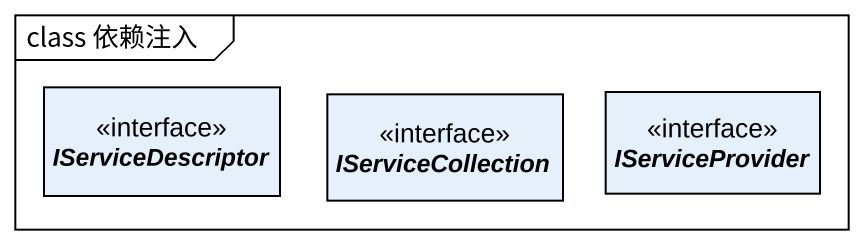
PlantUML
@startuml
mainframe class 依赖注入
hide circle
hide empty members
interface IServiceDescriptor
interface IServiceProvider
interface IServiceCollection
@enduml
